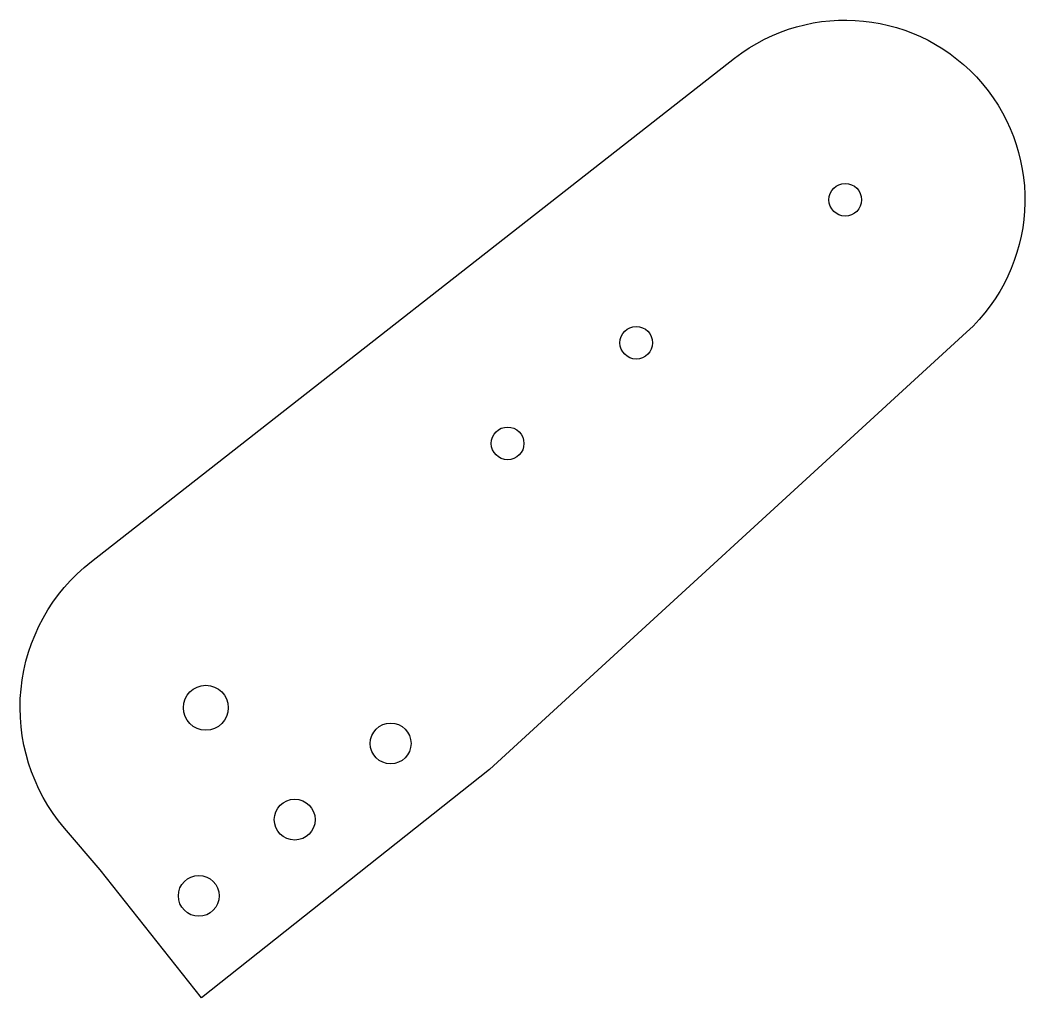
# Model space of a CAD drawing. Header units: millimetres. Extents: x 354 to 601, y -671 to -432.
import ezdxf

# ---------------------------------------------------------------- set-up
doc = ezdxf.new("R2010")
doc.units = ezdxf.units.MM
doc.layers.get('0').update_dxf_attribs({"linetype": 'CONTINUOUS'})

msp = doc.modelspace()

# ---------------------------------------------------------------- linework, layer by layer
msp.add_lwpolyline([(398.96, -671.06), (374.09, -639.73), (365.39, -629.53, -0.426776), (371.97, -564.16), (529.52, -440.96, -0.961908), (586.33, -508.07), (469.44, -615.09)], format="xyb", close=True)
for centre, radius in [((556.62, -475.62), 4), ((505.43, -510.63), 4), ((473.92, -535.27), 4), ((400, -600), 5.5), ((445.26, -608.75), 5), ((421.77, -627.41), 5), ((398.27, -646.07), 5)]:
    msp.add_circle(centre, radius)

doc.saveas('drawing.dxf')
